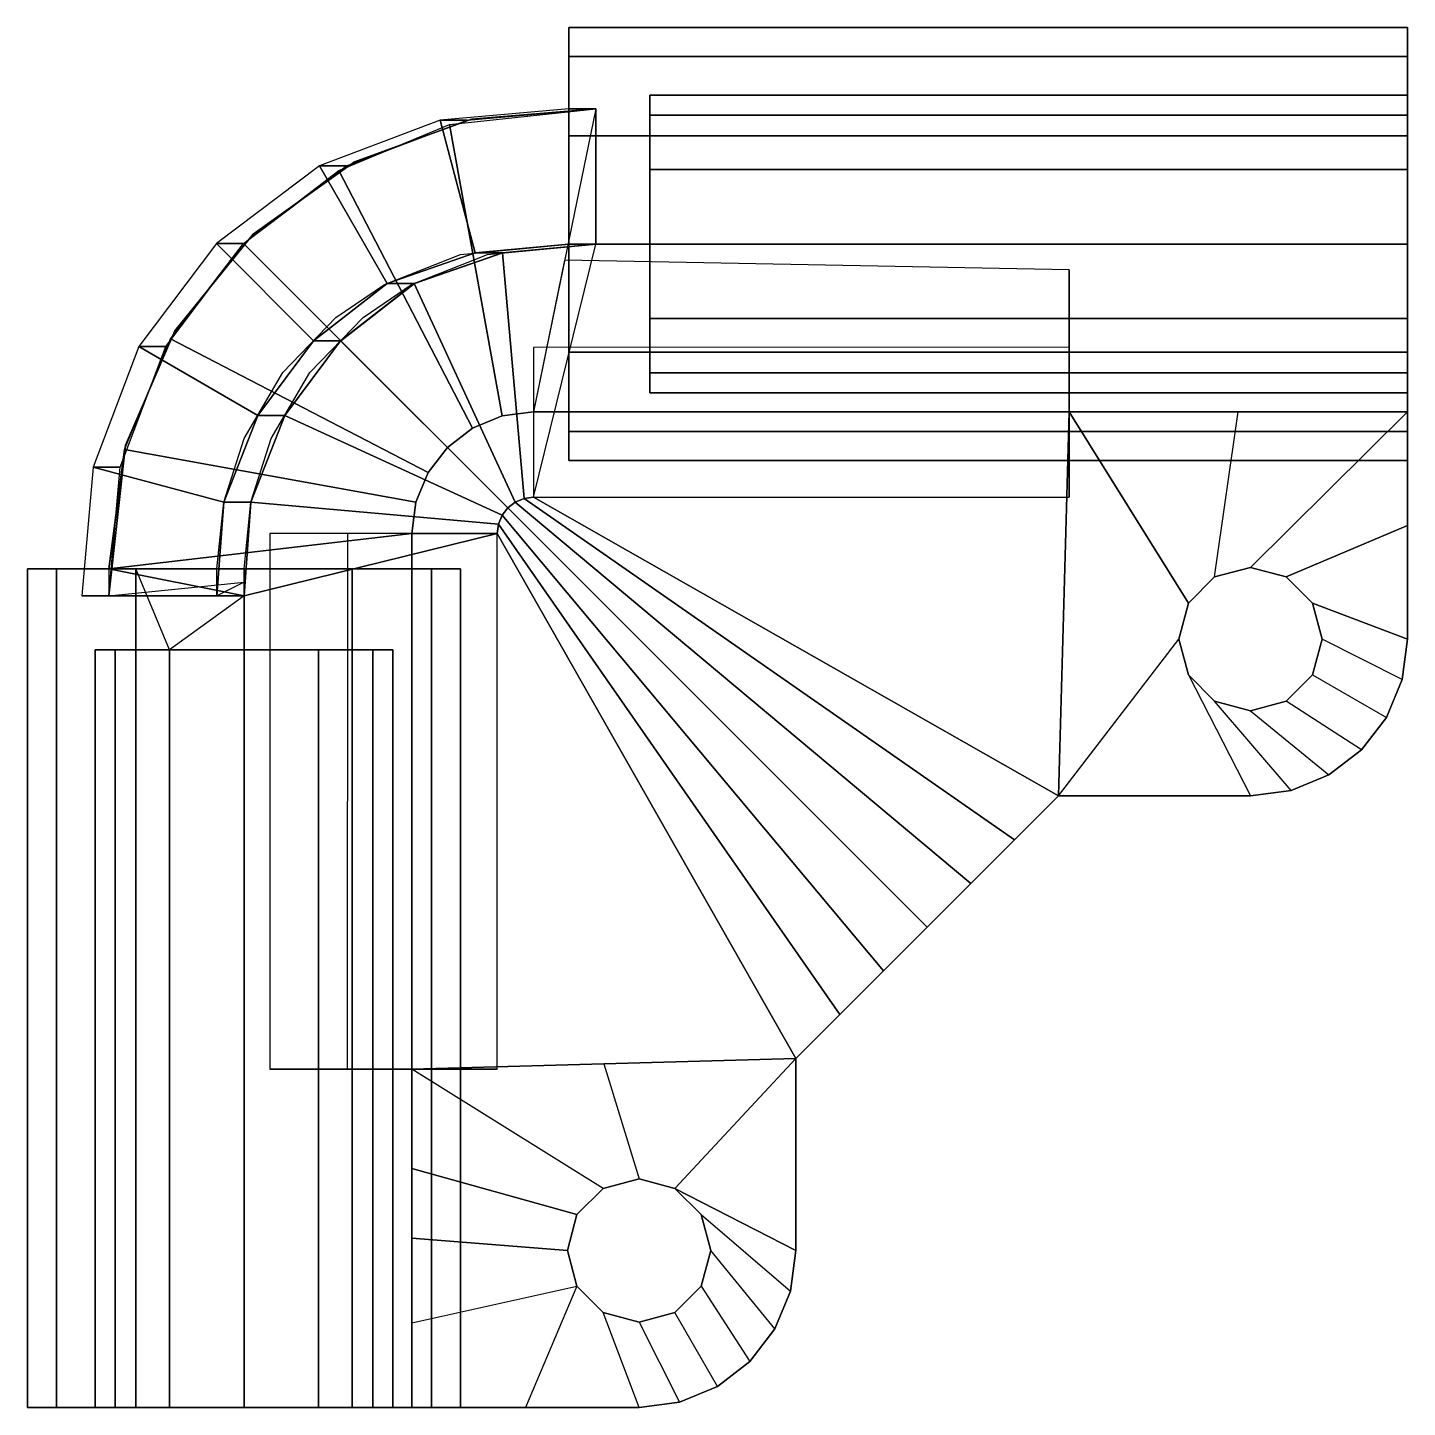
# Model space of a CAD drawing. Extents: x -14.2 to 36.8, y -36.8 to 14.2.
import ezdxf

# ---------------------------------------------------------------- set-up
doc = ezdxf.new("R2010")
doc.units = 0
doc.layers.add('AUXILIAR', color=1, linetype='CONTINUOUS')

msp = doc.modelspace()

# ---------------------------------------------------------------- linework, layer by layer
at = {"layer": 'AUXILIAR'}
for p, q in [((23.9, -14.2, 4), (24.3, 0, 4)), ((4.5, -3.154, 4), (23.9, -14.2, 4)), ((14.2, -23.9, 4), (3.154, -4.5, 4)), ((29.675, -6.105, 4), (28.705, -7.075, 4)), ((31, -5.75, 4), (29.675, -6.105, 4)), ((32.325, -6.105, 4), (31, -5.75, 4)), ((33.295, -7.075, 4), (32.325, -6.105, 4)), ((28.705, -7.075, 4), (28.35, -8.4, 4)), ((33.65, -8.4, 4), (33.295, -7.075, 4)), ((28.35, -8.4, 4), (28.705, -9.725, 4)), ((36.602, -9.901, 4), (36.8, -8.4, 4)), ((28.705, -9.725, 4), (29.675, -10.695, 4)), ((32.325, -10.695, 4), (33.295, -9.725, 4)), ((36.023, -11.3, 4), (36.602, -9.901, 4)), ((29.675, -10.695, 4), (31, -11.05, 4)), ((31, -11.05, 4), (32.325, -10.695, 4)), ((35.101, -12.501, 4), (36.023, -11.3, 4)), ((33.9, -13.423, 4), (35.101, -12.501, 4)), ((32.501, -14.002, 4), (33.9, -13.423, 4)), ((14.2, -23.9, 4), (23.9, -14.2, 4)), ((31, -14.2, 4), (32.501, -14.002, 4)), ((14.2, -23.9, 4), (0, -24.3, 4)), ((8.4, -28.35, 4), (7.075, -28.705, 4)), ((9.725, -28.705, 4), (8.4, -28.35, 4)), ((7.075, -28.705, 4), (6.105, -29.675, 4)), ((10.695, -29.675, 4), (9.725, -28.705, 4)), ((6.105, -29.675, 4), (5.75, -31, 4)), ((11.05, -31, 4), (10.695, -29.675, 4)), ((5.75, -31, 4), (6.105, -32.325, 4)), ((10.695, -32.325, 4), (11.05, -31, 4)), ((14.002, -32.501, 4), (14.2, -31, 4)), ((6.105, -32.325, 4), (7.075, -33.295, 4)), ((9.725, -33.295, 4), (10.695, -32.325, 4)), ((13.423, -33.9, 4), (14.002, -32.501, 4)), ((8.4, -33.65, 4), (9.725, -33.295, 4)), ((12.501, -35.101, 4), (13.423, -33.9, 4)), ((11.3, -36.023, 4), (12.501, -35.101, 4)), ((9.901, -36.602, 4), (11.3, -36.023, 4)), ((8.4, -36.8, 4), (9.901, -36.602, 4))]:
    msp.add_line(p, q, dxfattribs=at)
for points in [[(-7.2, -6.8), (-7.2, -5.8), (-6.945, -3.341), (-6.193, -0.987), (-4.762, 1.45), (-2.802, 3.485), (-1.012, 4.699), (1.799, 5.819), (5.8, 6.2)], [(-6.2, -6.8), (-6.2, -5.8), (-5.945, -3.341), (-5.193, -0.987), (-3.762, 1.45), (-1.802, 3.485), (-0.012, 4.699), (2.799, 5.819), (6.8, 6.2)], [(-6.2, -6.8), (-6.2, -5.8), (-5.945, -3.341), (-5.193, -0.987), (-3.762, 1.45), (-1.802, 3.485), (-0.012, 4.699), (2.799, 5.819), (6.8, 6.2)], [(6.8, 6.2), (3.349, 5.871), (0.091, 4.74), (-2.63, 2.625), (-4.691, -0.133), (-5.945, -3.346), (-6.2, -6.8)], [(4.5, -3.154), (4.152, -3.2), (3.827, -3.335), (3.549, -3.549), (3.335, -3.827), (3.2, -4.152), (3.154, -4.5)]]:
    msp.add_lwpolyline(points, dxfattribs=at)
for points in [[(6.8, 6.2, 36.1), (6.8, 11.2, 36.1), (4.5, 0, 4), (4.5, -3.154, 4)], [(5.8, 6.2, 136.6), (5.8, 11.2, 136.6), (6.8, 11.2, 86.35), (6.8, 6.2, 86.35)], [(6.8, 11.2, 86.35), (6.8, 6.2, 86.35), (6.8, 6.2, 36.1), (6.8, 11.2, 36.1)], [(4.5, 0, 4), (24.3, 0, 4), (24.3, 5.25, 20.157), (5.65, 5.6, 20.05)], [(24.3, 2.39, 21.065), (24.3, -3.154, 4), (24.3, 0, 4), (24.3, 5.25, 20.157)], [(4.5, -3.154, 4), (24.3, -3.154, 4), (24.3, 2.39, 21.065), (4.5, 2.375, 21.019)], [(36.8, 0, 4), (36.8, 0), (4.5, 0), (4.5, 0, 4)], [(4.5, -3.154, 4), (23.9, -14.2, 4), (24.3, 0, 4), (4.5, 0, 4)], [(28.35, -8.4, 4), (28.705, -7.075, 4), (24.3, 0, 4), (23.9, -14.2, 4)], [(28.705, -7.075, 4), (29.675, -6.105, 4), (30.55, 0, 4), (24.3, 0, 4)], [(31, -5.75, 4), (29.675, -6.105, 4), (30.55, 0, 4), (36.8, 0, 4)], [(31, -5.75, 4), (36.8, 0, 4), (36.8, -4.2, 4), (32.325, -6.105, 4)], [(36.8, -8.4, 4), (36.8, -8.4), (36.8, 0), (36.8, 0, 4)], [(0, -4.5, 4), (3.154, -4.5, 4), (-6.2, -6.8, 36.1), (-11.2, -5.8, 36.1)], [(0, -24.3, 4), (0, -4.5, 4), (-5.247, -4.5, 20.148), (-5.25, -24.3, 20.157)], [(-2.39, -24.3, 21.065), (3.154, -24.3, 4), (3.154, -4.5, 4), (-2.375, -4.5, 21.019)], [(0, -4.5, 4), (0, -4.5), (0, -36.8), (0, -36.8, 4)], [(0, -24.3, 4), (14.2, -23.9, 4), (3.154, -4.5, 4), (0, -4.5, 4)], [(33.295, -7.075, 4), (32.325, -6.105, 4), (36.8, -4.2, 4), (36.8, -8.4, 4)], [(-11.2, -5.8, 36.1), (-6.2, -6.8, 36.1), (-8.95, -8.8, 73.637), (-10.2, -5.8, 71.422)], [(-6.2, -6.8, 36.1), (-11.2, -5.8, 36.1), (-11.2, -6.8, 86.35), (-6.2, -6.3, 86.35)], [(-11.2, -6.8, 86.35), (-6.2, -6.3, 86.35), (-7.2, -6.8, 136.6), (-12.2, -6.8, 136.6)], [(-7.2, -6.8, 136.6), (-12.2, -6.8, 136.6), (-11.2, -6.8, 86.35), (-6.2, -6.8, 86.35)], [(36.602, -9.901, 4), (33.65, -8.4, 4), (33.295, -7.075, 4), (36.8, -8.4, 4)], [(28.705, -9.725, 4), (31, -14.2, 4), (23.9, -14.2, 4), (28.35, -8.4, 4)], [(33.295, -9.725, 4), (36.023, -11.3, 4), (36.602, -9.901, 4), (33.65, -8.4, 4)], [(28.705, -9.725, 4), (31, -14.2, 4), (32.501, -14.002, 4), (29.675, -10.695, 4)], [(35.101, -12.501, 4), (32.325, -10.695, 4), (33.295, -9.725, 4), (36.023, -11.3, 4)], [(32.501, -14.002, 4), (29.675, -10.695, 4), (31, -11.05, 4), (33.9, -13.423, 4)], [(31, -11.05, 4), (33.9, -13.423, 4), (35.101, -12.501, 4), (32.325, -10.695, 4)], [(14.2, -23.9, 4), (14.2, -23.9), (23.9, -14.2), (23.9, -14.2, 4)], [(23.9, -14.2), (23.9, -14.2, 4), (31, -14.2, 4), (31, -14.2)], [(8.4, -28.35, 4), (9.725, -28.705, 4), (14.2, -23.9, 4), (7.1, -24.1, 4)], [(9.725, -28.705, 4), (14.2, -31, 4), (14.2, -27.45, 4), (14.2, -23.9, 4)], [(14.2, -23.9, 4), (14.2, -23.9), (14.2, -31), (14.2, -31, 4)], [(-5.25, -24.3, 20.157), (-2.39, -24.3, 21.065), (3.154, -24.3, 4), (0, -24.3, 4)], [(7.075, -28.705, 4), (0, -24.3, 4), (7.1, -24.1, 4), (8.4, -28.35, 4)], [(6.105, -29.675, 4), (7.075, -28.705, 4), (0, -24.3, 4), (0, -27.966, 4)], [(5.75, -31, 4), (6.105, -29.675, 4), (0, -27.966, 4), (0, -30.55, 4)], [(10.695, -29.675, 4), (14.002, -32.501, 4), (14.2, -31, 4), (9.725, -28.705, 4)], [(13.423, -33.9, 4), (11.05, -31, 4), (10.695, -29.675, 4), (14.002, -32.501, 4)], [(6.105, -32.325, 4), (5.75, -31, 4), (0, -30.55, 4), (0, -33.675, 4)], [(10.695, -32.325, 4), (12.501, -35.101, 4), (13.423, -33.9, 4), (11.05, -31, 4)], [(6.105, -32.325, 4), (4.2, -36.8, 4), (0, -36.8, 4), (0, -33.675, 4)], [(8.4, -36.8, 4), (7.075, -33.295, 4), (6.105, -32.325, 4), (4.2, -36.8, 4)], [(11.3, -36.023, 4), (9.725, -33.295, 4), (10.695, -32.325, 4), (12.501, -35.101, 4)], [(8.4, -36.8, 4), (7.075, -33.295, 4), (8.4, -33.65, 4), (9.901, -36.602, 4)], [(8.4, -33.65, 4), (9.901, -36.602, 4), (11.3, -36.023, 4), (9.725, -33.295, 4)], [(0, -36.8, 4), (0, -36.8), (8.4, -36.8), (8.4, -36.8, 4)]]:
    msp.add_3dface(points, dxfattribs=at)

# ---------------------------------------------------------------- meshes
mesh = msp.add_polymesh((2, 7), dxfattribs=at)
for k, corner in enumerate([(36.8, 14.2, 128.6), (36.8, 13.128, 124.6), (36.8, 10.2, 121.672), (36.8, 6.2, 120.6), (36.8, 2.2, 121.672), (36.8, -0.728, 124.6), (36.8, -1.8, 128.6), (5.8, 14.2, 128.6), (5.8, 13.128, 124.6), (5.8, 10.2, 121.672), (5.8, 6.2, 120.6), (5.8, 2.2, 121.672), (5.8, -0.728, 124.6), (5.8, -1.8, 128.6)]):
    mesh.set_mesh_vertex(divmod(k, 7), corner)
mesh = msp.add_polymesh((2, 7), dxfattribs=at)
for k, corner in enumerate([(36.8, -1.8, 128.6), (36.8, -0.728, 132.6), (36.8, 2.2, 135.528), (36.8, 6.2, 136.6), (36.8, 10.2, 135.528), (36.8, 13.128, 132.6), (36.8, 14.2, 128.6), (5.8, -1.8, 128.6), (5.8, -0.728, 132.6), (5.8, 2.2, 135.528), (5.8, 6.2, 136.6), (5.8, 10.2, 135.528), (5.8, 13.128, 132.6), (5.8, 14.2, 128.6)]):
    mesh.set_mesh_vertex(divmod(k, 7), corner)
mesh = msp.add_polymesh((2, 7), dxfattribs=at)
for k, corner in enumerate([(36.8, -1.8, 78.35), (36.8, -0.728, 82.35), (36.8, 2.2, 85.278), (36.8, 6.2, 86.35), (36.8, 10.2, 85.278), (36.8, 13.128, 82.35), (36.8, 14.2, 78.35), (5.8, -1.8, 78.35), (5.8, -0.728, 82.35), (5.8, 2.2, 85.278), (5.8, 6.2, 86.35), (5.8, 10.2, 85.278), (5.8, 13.128, 82.35), (5.8, 14.2, 78.35)]):
    mesh.set_mesh_vertex(divmod(k, 7), corner)
mesh = msp.add_polymesh((2, 7), dxfattribs=at)
for k, corner in enumerate([(36.8, 14.2, 78.35), (36.8, 13.128, 74.35), (36.8, 10.2, 71.422), (36.8, 6.2, 70.35), (36.8, 2.2, 71.422), (36.8, -0.728, 74.35), (36.8, -1.8, 78.35), (5.8, 14.2, 78.35), (5.8, 13.128, 74.35), (5.8, 10.2, 71.422), (5.8, 6.2, 70.35), (5.8, 2.2, 71.422), (5.8, -0.728, 74.35), (5.8, -1.8, 78.35)]):
    mesh.set_mesh_vertex(divmod(k, 7), corner)
mesh = msp.add_polymesh((2, 7), dxfattribs=at)
for k, corner in enumerate([(36.8, 14.2, 28.1), (36.8, 13.128, 24.1), (36.8, 10.2, 21.172), (36.8, 6.2, 20.1), (36.8, 2.2, 21.172), (36.8, -0.728, 24.1), (36.8, -1.8, 28.1), (5.8, 14.2, 28.1), (5.8, 13.128, 24.1), (5.8, 10.2, 21.172), (5.8, 6.2, 20.1), (5.8, 2.2, 21.172), (5.8, -0.728, 24.1), (5.8, -1.8, 28.1)]):
    mesh.set_mesh_vertex(divmod(k, 7), corner)
mesh = msp.add_polymesh((2, 7), dxfattribs=at)
for k, corner in enumerate([(36.8, -1.8, 28.1), (36.8, -0.728, 32.1), (36.8, 2.2, 35.028), (36.8, 6.2, 36.1), (36.8, 10.2, 35.028), (36.8, 13.128, 32.1), (36.8, 14.2, 28.1), (5.8, -1.8, 28.1), (5.8, -0.728, 32.1), (5.8, 2.2, 35.028), (5.8, 6.2, 36.1), (5.8, 10.2, 35.028), (5.8, 13.128, 32.1), (5.8, 14.2, 28.1)]):
    mesh.set_mesh_vertex(divmod(k, 7), corner)
mesh = msp.add_polymesh((2, 7), dxfattribs=at)
for k, corner in enumerate([(36.8, -1.8, 128.6), (36.8, -0.728, 132.6), (36.8, 2.2, 135.528), (36.8, 6.2, 136.6), (36.8, 10.2, 135.528), (36.8, 13.128, 132.6), (36.8, 14.2, 128.6), (36.8, 0.7, 128.65), (36.8, 1.437, 131.4), (36.8, 3.45, 133.413), (36.8, 6.2, 134.15), (36.8, 8.95, 133.413), (36.8, 10.963, 131.4), (36.8, 11.7, 128.65)]):
    mesh.set_mesh_vertex(divmod(k, 7), corner)
mesh = msp.add_polymesh((2, 7), dxfattribs=at)
for k, corner in enumerate([(36.8, 11.7, 128.65), (36.8, 10.963, 125.9), (36.8, 8.95, 123.887), (36.8, 6.2, 123.15), (36.8, 3.45, 123.887), (36.8, 1.437, 125.9), (36.8, 0.7, 128.65), (36.8, 14.2, 128.6), (36.8, 13.128, 124.6), (36.8, 10.2, 121.672), (36.8, 6.2, 120.6), (36.8, 2.2, 121.672), (36.8, -0.728, 124.6), (36.8, -1.8, 128.6)]):
    mesh.set_mesh_vertex(divmod(k, 7), corner)
mesh = msp.add_polymesh((2, 7), dxfattribs=at)
for k, corner in enumerate([(36.8, -1.8, 78.35), (36.8, -0.728, 82.35), (36.8, 2.2, 85.278), (36.8, 6.2, 86.35), (36.8, 10.2, 85.278), (36.8, 13.128, 82.35), (36.8, 14.2, 78.35), (36.8, 0.7, 78.4), (36.8, 1.437, 81.15), (36.8, 3.45, 83.163), (36.8, 6.2, 83.9), (36.8, 8.95, 83.163), (36.8, 10.963, 81.15), (36.8, 11.7, 78.4)]):
    mesh.set_mesh_vertex(divmod(k, 7), corner)
mesh = msp.add_polymesh((2, 7), dxfattribs=at)
for k, corner in enumerate([(36.8, 11.7, 78.4), (36.8, 10.963, 75.65), (36.8, 8.95, 73.637), (36.8, 6.2, 72.9), (36.8, 3.45, 73.637), (36.8, 1.437, 75.65), (36.8, 0.7, 78.4), (36.8, 14.2, 78.35), (36.8, 13.128, 74.35), (36.8, 10.2, 71.422), (36.8, 6.2, 70.35), (36.8, 2.2, 71.422), (36.8, -0.728, 74.35), (36.8, -1.8, 78.35)]):
    mesh.set_mesh_vertex(divmod(k, 7), corner)
mesh = msp.add_polymesh((2, 7), dxfattribs=at)
for k, corner in enumerate([(36.8, 11.7, 28.15), (36.8, 10.963, 25.4), (36.8, 8.95, 23.387), (36.8, 6.2, 22.65), (36.8, 3.45, 23.387), (36.8, 1.437, 25.4), (36.8, 0.7, 28.15), (36.8, 14.2, 28.1), (36.8, 13.128, 24.1), (36.8, 10.2, 21.172), (36.8, 6.2, 20.1), (36.8, 2.2, 21.172), (36.8, -0.728, 24.1), (36.8, -1.8, 28.1)]):
    mesh.set_mesh_vertex(divmod(k, 7), corner)
mesh = msp.add_polymesh((2, 7), dxfattribs=at)
for k, corner in enumerate([(36.8, -1.8, 28.1), (36.8, -0.728, 32.1), (36.8, 2.2, 35.028), (36.8, 6.2, 36.1), (36.8, 10.2, 35.028), (36.8, 13.128, 32.1), (36.8, 14.2, 28.1), (36.8, 0.7, 28.15), (36.8, 1.437, 30.9), (36.8, 3.45, 32.913), (36.8, 6.2, 33.65), (36.8, 8.95, 32.913), (36.8, 10.963, 30.9), (36.8, 11.7, 28.15)]):
    mesh.set_mesh_vertex(divmod(k, 7), corner)
mesh = msp.add_polymesh((2, 7), dxfattribs=at)
for k, corner in enumerate([(8.8, 0.7, 128.65), (8.8, 1.437, 125.9), (8.8, 3.45, 123.887), (8.8, 6.2, 123.15), (8.8, 8.95, 123.887), (8.8, 10.963, 125.9), (8.8, 11.7, 128.65), (36.8, 0.7, 128.65), (36.8, 1.437, 125.9), (36.8, 3.45, 123.887), (36.8, 6.2, 123.15), (36.8, 8.95, 123.887), (36.8, 10.963, 125.9), (36.8, 11.7, 128.65)]):
    mesh.set_mesh_vertex(divmod(k, 7), corner)
mesh = msp.add_polymesh((2, 7), dxfattribs=at)
for k, corner in enumerate([(36.8, 0.7, 128.65), (36.8, 1.437, 131.4), (36.8, 3.45, 133.413), (36.8, 6.2, 134.15), (36.8, 8.95, 133.413), (36.8, 10.963, 131.4), (36.8, 11.7, 128.65), (8.8, 0.7, 128.65), (8.8, 1.437, 131.4), (8.8, 3.45, 133.413), (8.8, 6.2, 134.15), (8.8, 8.95, 133.413), (8.8, 10.963, 131.4), (8.8, 11.7, 128.65)]):
    mesh.set_mesh_vertex(divmod(k, 7), corner)
mesh = msp.add_polymesh((2, 7), dxfattribs=at)
for k, corner in enumerate([(36.8, 0.7, 78.4), (36.8, 1.437, 81.15), (36.8, 3.45, 83.163), (36.8, 6.2, 83.9), (36.8, 8.95, 83.163), (36.8, 10.963, 81.15), (36.8, 11.7, 78.4), (8.8, 0.7, 78.4), (8.8, 1.437, 81.15), (8.8, 3.45, 83.163), (8.8, 6.2, 83.9), (8.8, 8.95, 83.163), (8.8, 10.963, 81.15), (8.8, 11.7, 78.4)]):
    mesh.set_mesh_vertex(divmod(k, 7), corner)
mesh = msp.add_polymesh((2, 7), dxfattribs=at)
for k, corner in enumerate([(8.8, 0.7, 78.4), (8.8, 1.437, 75.65), (8.8, 3.45, 73.637), (8.8, 6.2, 72.9), (8.8, 8.95, 73.637), (8.8, 10.963, 75.65), (8.8, 11.7, 78.4), (36.8, 0.7, 78.4), (36.8, 1.437, 75.65), (36.8, 3.45, 73.637), (36.8, 6.2, 72.9), (36.8, 8.95, 73.637), (36.8, 10.963, 75.65), (36.8, 11.7, 78.4)]):
    mesh.set_mesh_vertex(divmod(k, 7), corner)
mesh = msp.add_polymesh((2, 7), dxfattribs=at)
for k, corner in enumerate([(8.8, 0.7, 28.15), (8.8, 1.437, 25.4), (8.8, 3.45, 23.387), (8.8, 6.2, 22.65), (8.8, 8.95, 23.387), (8.8, 10.963, 25.4), (8.8, 11.7, 28.15), (36.8, 0.7, 28.15), (36.8, 1.437, 25.4), (36.8, 3.45, 23.387), (36.8, 6.2, 22.65), (36.8, 8.95, 23.387), (36.8, 10.963, 25.4), (36.8, 11.7, 28.15)]):
    mesh.set_mesh_vertex(divmod(k, 7), corner)
mesh = msp.add_polymesh((2, 7), dxfattribs=at)
for k, corner in enumerate([(36.8, 0.7, 28.15), (36.8, 1.437, 30.9), (36.8, 3.45, 32.913), (36.8, 6.2, 33.65), (36.8, 8.95, 32.913), (36.8, 10.963, 30.9), (36.8, 11.7, 28.15), (8.8, 0.7, 28.15), (8.8, 1.437, 30.9), (8.8, 3.45, 32.913), (8.8, 6.2, 33.65), (8.8, 8.95, 32.913), (8.8, 10.963, 30.9), (8.8, 11.7, 28.15)]):
    mesh.set_mesh_vertex(divmod(k, 7), corner)
mesh = msp.add_polymesh((2, 7), dxfattribs=at)
for k, corner in enumerate([(5.8, 11.2, 136.6), (1.047, 10.78, 136.6), (-3.41, 9.086, 136.6), (-7.22, 6.221, 136.6), (-10.086, 2.41, 136.6), (-11.78, -2.046, 136.6), (-12.2, -6.8, 136.6), (6.8, 11.2, 86.35), (2.047, 10.78, 86.35), (-2.41, 9.086, 86.35), (-6.22, 6.221, 86.35), (-9.086, 2.41, 86.35), (-10.78, -2.046, 86.35), (-11.2, -6.8, 86.35)]):
    mesh.set_mesh_vertex(divmod(k, 7), corner)
mesh = msp.add_polymesh((2, 7), dxfattribs=at)
for k, corner in enumerate([(-7.2, -6.8, 136.6), (-6.945, -3.346, 136.6), (-5.691, -0.133, 136.6), (-3.63, 2.625, 136.6), (-0.909, 4.74, 136.6), (2.349, 5.871, 136.6), (5.8, 6.2, 136.6), (-12.2, -6.8, 136.6), (-11.78, -2.046, 136.6), (-10.086, 2.41, 136.6), (-7.22, 6.221, 136.6), (-3.41, 9.086, 136.6), (1.047, 10.78, 136.6), (5.8, 11.2, 136.6)]):
    mesh.set_mesh_vertex(divmod(k, 7), corner)
mesh = msp.add_polymesh((2, 7), dxfattribs=at)
for k, corner in enumerate([(-11.2, -5.8, 36.1), (-10.621, -1.4, 36.1), (-8.922, 2.7, 36.1), (-6.221, 6.221, 36.1), (-2.7, 8.922, 36.1), (1.4, 10.621, 36.1), (6.8, 11.2, 36.1), (0, -4.5, 4), (0.153, -3.335, 4), (0.603, -2.25, 4), (1.318, -1.318, 4), (2.25, -0.603, 4), (3.335, -0.153, 4), (4.5, 0, 4)]):
    mesh.set_mesh_vertex(divmod(k, 7), corner)
mesh = msp.add_polymesh((2, 7), dxfattribs=at)
for k, corner in enumerate([(6.8, 11.2, 36.1), (2.209, 10.816, 36.1), (-2.117, 9.244, 36.1), (-5.862, 6.569, 36.1), (-8.753, 2.987, 36.1), (-10.577, -1.239, 36.1), (-11.2, -5.8, 36.1), (6.8, 11.2, 70.35), (2.209, 10.816, 70.35), (-2.117, 9.244, 70.35), (-5.862, 6.569, 70.35), (-8.753, 2.987, 70.35), (-10.577, -1.239, 70.35), (-11.2, -6.8, 70.35)]):
    mesh.set_mesh_vertex(divmod(k, 7), corner)
mesh = msp.add_polymesh((2, 7), dxfattribs=at)
for k, corner in enumerate([(6.8, 11.2, 86.35), (2.209, 10.816, 86.35), (-2.117, 9.244, 86.35), (-5.862, 6.569, 86.35), (-8.753, 2.987, 86.35), (-10.577, -1.239, 86.35), (-11.2, -6.8, 86.35), (6.8, 11.2, 70.35), (2.209, 10.816, 70.35), (-2.117, 9.244, 70.35), (-5.862, 6.569, 70.35), (-8.753, 2.987, 70.35), (-10.577, -1.239, 70.35), (-11.2, -6.8, 70.35)]):
    mesh.set_mesh_vertex(divmod(k, 7), corner)
mesh = msp.add_polymesh((2, 7), dxfattribs=at)
for k, corner in enumerate([(5.8, 6.2, 136.6), (2.349, 5.871, 136.6), (-0.909, 4.74, 136.6), (-3.63, 2.625, 136.6), (-5.691, -0.133, 136.6), (-6.945, -3.346, 136.6), (-7.2, -6.8, 136.6), (6.8, 6.2, 86.35), (3.349, 5.871, 86.35), (0.091, 4.74, 86.35), (-2.63, 2.625, 86.35), (-4.691, -0.133, 86.35), (-5.945, -3.346, 86.35), (-6.2, -6.8, 86.35)]):
    mesh.set_mesh_vertex(divmod(k, 7), corner)
mesh = msp.add_polymesh((2, 7), dxfattribs=at)
for k, corner in enumerate([(6.8, 6.2, 36.1), (3.349, 5.871, 36.1), (0.091, 4.74, 36.1), (-2.63, 2.625, 36.1), (-4.691, -0.133, 36.1), (-5.945, -3.346, 36.1), (-6.2, -6.8, 36.1), (4.5, -3.154, 4), (4.152, -3.2, 4), (3.827, -3.335, 4), (3.549, -3.549, 4), (3.335, -3.827, 4), (3.2, -4.152, 4), (3.154, -4.5, 4)]):
    mesh.set_mesh_vertex(divmod(k, 7), corner)
mesh = msp.add_polymesh((2, 7), dxfattribs=at)
for k, corner in enumerate([(6.8, 6.2, 36.1), (3.349, 5.871, 36.1), (0.091, 4.74, 36.1), (-2.63, 2.625, 36.1), (-4.691, -0.133, 36.1), (-5.945, -3.346, 36.1), (-6.2, -6.8, 36.1), (6.8, 6.2, 70.35), (3.349, 5.871, 70.35), (0.091, 4.74, 70.35), (-2.63, 2.625, 70.35), (-4.691, -0.133, 70.35), (-5.945, -3.346, 70.35), (-6.2, -6.8, 70.35)]):
    mesh.set_mesh_vertex(divmod(k, 7), corner)
mesh = msp.add_polymesh((2, 7), dxfattribs=at)
for k, corner in enumerate([(-6.2, -6.8, 70.35), (-5.946, -3.356, 70.35), (-4.694, -0.139, 70.35), (-2.628, 2.627, 70.35), (0.1, 4.743, 70.35), (3.363, 5.872, 70.35), (6.8, 6.2, 70.35), (-6.2, -6.8, 86.35), (-5.945, -3.346, 86.35), (-4.691, -0.133, 86.35), (-2.63, 2.625, 86.35), (0.091, 4.74, 86.35), (3.349, 5.871, 86.35), (6.8, 6.2, 86.35)]):
    mesh.set_mesh_vertex(divmod(k, 7), corner)
mesh = msp.add_polymesh((2, 7), dxfattribs=at)
for k, corner in enumerate([(4.5, 0, 4), (3.335, -0.153, 4), (2.25, -0.603, 4), (1.318, -1.318, 4), (0.603, -2.25, 4), (0.153, -3.335, 4), (0, -4.5, 4), (4.5, 0), (3.335, -0.153), (2.25, -0.603), (1.318, -1.318), (0.603, -2.25), (0.153, -3.335), (0, -4.5)]):
    mesh.set_mesh_vertex(divmod(k, 7), corner)
mesh = msp.add_polymesh((2, 7), dxfattribs=at)
for k, corner in enumerate([(4.5, -3.154, 4), (4.152, -3.2, 4), (3.827, -3.335, 4), (3.549, -3.549, 4), (3.335, -3.827, 4), (3.2, -4.152, 4), (3.154, -4.5, 4), (23.9, -14.2, 4), (22.283, -15.817, 4), (20.667, -17.433, 4), (19.05, -19.05, 4), (17.433, -20.667, 4), (15.817, -22.283, 4), (14.2, -23.9, 4)]):
    mesh.set_mesh_vertex(divmod(k, 7), corner)
mesh = msp.add_polymesh((2, 7), dxfattribs=at)
for k, corner in enumerate([(1.8, -36.8, 28.1), (0.728, -36.8, 24.1), (-2.2, -36.8, 21.172), (-6.2, -36.8, 20.1), (-10.2, -36.8, 21.172), (-13.128, -36.8, 24.1), (-14.2, -36.8, 28.1), (1.8, -5.8, 28.1), (0.728, -5.8, 24.1), (-2.2, -5.8, 21.172), (-6.2, -5.8, 20.1), (-10.2, -5.8, 21.172), (-13.128, -5.8, 24.1), (-14.2, -5.8, 28.1)]):
    mesh.set_mesh_vertex(divmod(k, 7), corner)
mesh = msp.add_polymesh((2, 7), dxfattribs=at)
for k, corner in enumerate([(-14.2, -36.8, 28.1), (-13.128, -36.8, 32.1), (-10.2, -36.8, 35.028), (-6.2, -36.8, 36.1), (-2.2, -36.8, 35.028), (0.728, -36.8, 32.1), (1.8, -36.8, 28.1), (-14.2, -5.8, 28.1), (-13.128, -5.8, 32.1), (-10.2, -5.8, 35.028), (-6.2, -5.8, 36.1), (-2.2, -5.8, 35.028), (0.728, -5.8, 32.1), (1.8, -5.8, 28.1)]):
    mesh.set_mesh_vertex(divmod(k, 7), corner)
mesh = msp.add_polymesh((2, 7), dxfattribs=at)
for k, corner in enumerate([(1.8, -36.8, 78.35), (0.728, -36.8, 74.35), (-2.2, -36.8, 71.422), (-6.2, -36.8, 70.35), (-10.2, -36.8, 71.422), (-13.128, -36.8, 74.35), (-14.2, -36.8, 78.35), (1.8, -5.8, 78.35), (0.728, -5.8, 74.35), (-2.2, -5.8, 71.422), (-6.2, -5.8, 70.35), (-10.2, -5.8, 71.422), (-13.128, -5.8, 74.35), (-14.2, -5.8, 78.35)]):
    mesh.set_mesh_vertex(divmod(k, 7), corner)
mesh = msp.add_polymesh((2, 7), dxfattribs=at)
for k, corner in enumerate([(1.8, -36.8, 128.6), (0.728, -36.8, 124.6), (-2.2, -36.8, 121.672), (-6.2, -36.8, 120.6), (-10.2, -36.8, 121.672), (-13.128, -36.8, 124.6), (-14.2, -36.8, 128.6), (1.8, -5.8, 128.6), (0.728, -5.8, 124.6), (-2.2, -5.8, 121.672), (-6.2, -5.8, 120.6), (-10.2, -5.8, 121.672), (-13.128, -5.8, 124.6), (-14.2, -5.8, 128.6)]):
    mesh.set_mesh_vertex(divmod(k, 7), corner)
mesh = msp.add_polymesh((2, 7), dxfattribs=at)
for k, corner in enumerate([(-14.2, -36.8, 128.6), (-13.128, -36.8, 132.6), (-10.2, -36.8, 135.528), (-6.2, -36.8, 136.6), (-2.2, -36.8, 135.528), (0.728, -36.8, 132.6), (1.8, -36.8, 128.6), (-14.2, -5.8, 128.6), (-13.128, -5.8, 132.6), (-10.2, -5.8, 135.528), (-6.2, -5.8, 136.6), (-2.2, -5.8, 135.528), (0.728, -5.8, 132.6), (1.8, -5.8, 128.6)]):
    mesh.set_mesh_vertex(divmod(k, 7), corner)
mesh = msp.add_polymesh((2, 7), dxfattribs=at)
for k, corner in enumerate([(-14.2, -36.8, 78.35), (-13.128, -36.8, 82.35), (-10.2, -36.8, 85.278), (-6.2, -36.8, 86.35), (-2.2, -36.8, 85.278), (0.728, -36.8, 82.35), (1.8, -36.8, 78.35), (-14.2, -5.8, 78.35), (-13.128, -5.8, 82.35), (-10.2, -5.8, 85.278), (-6.2, -5.8, 86.35), (-2.2, -5.8, 85.278), (0.728, -5.8, 82.35), (1.8, -5.8, 78.35)]):
    mesh.set_mesh_vertex(divmod(k, 7), corner)
mesh = msp.add_polymesh((2, 7), dxfattribs=at)
for k, corner in enumerate([(28.35, -8.4), (28.705, -7.075), (29.675, -6.105), (31, -5.75), (32.325, -6.105), (33.295, -7.075), (33.65, -8.4), (28.35, -8.4, 4), (28.705, -7.075, 4), (29.675, -6.105, 4), (31, -5.75, 4), (32.325, -6.105, 4), (33.295, -7.075, 4), (33.65, -8.4, 4)]):
    mesh.set_mesh_vertex(divmod(k, 7), corner)
mesh = msp.add_polymesh((2, 7), dxfattribs=at)
for k, corner in enumerate([(28.35, -8.4), (28.705, -9.725), (29.675, -10.695), (31, -11.05), (32.325, -10.695), (33.295, -9.725), (33.65, -8.4), (28.35, -8.4, 4), (28.705, -9.725, 4), (29.675, -10.695, 4), (31, -11.05, 4), (32.325, -10.695, 4), (33.295, -9.725, 4), (33.65, -8.4, 4)]):
    mesh.set_mesh_vertex(divmod(k, 7), corner)
mesh = msp.add_polymesh((2, 7), dxfattribs=at)
for k, corner in enumerate([(31, -14.2, 4), (32.501, -14.002, 4), (33.9, -13.423, 4), (35.101, -12.501, 4), (36.023, -11.3, 4), (36.602, -9.901, 4), (36.8, -8.4, 4), (31, -14.2), (32.501, -14.002), (33.9, -13.423), (35.101, -12.501), (36.023, -11.3), (36.602, -9.901), (36.8, -8.4)]):
    mesh.set_mesh_vertex(divmod(k, 7), corner)
mesh = msp.add_polymesh((2, 7), dxfattribs=at)
for k, corner in enumerate([(-11.7, -8.8, 28.15), (-10.963, -8.8, 25.4), (-8.95, -8.8, 23.387), (-6.2, -8.8, 22.65), (-3.45, -8.8, 23.387), (-1.437, -8.8, 25.4), (-0.7, -8.8, 28.15), (-11.7, -36.8, 28.15), (-10.963, -36.8, 25.4), (-8.95, -36.8, 23.387), (-6.2, -36.8, 22.65), (-3.45, -36.8, 23.387), (-1.437, -36.8, 25.4), (-0.7, -36.8, 28.15)]):
    mesh.set_mesh_vertex(divmod(k, 7), corner)
mesh = msp.add_polymesh((2, 7), dxfattribs=at)
for k, corner in enumerate([(-11.7, -36.8, 28.15), (-10.963, -36.8, 30.9), (-8.95, -36.8, 32.913), (-6.2, -36.8, 33.65), (-3.45, -36.8, 32.913), (-1.437, -36.8, 30.9), (-0.7, -36.8, 28.15), (-11.7, -8.8, 28.15), (-10.963, -8.8, 30.9), (-8.95, -8.8, 32.913), (-6.2, -8.8, 33.65), (-3.45, -8.8, 32.913), (-1.437, -8.8, 30.9), (-0.7, -8.8, 28.15)]):
    mesh.set_mesh_vertex(divmod(k, 7), corner)
mesh = msp.add_polymesh((2, 7), dxfattribs=at)
for k, corner in enumerate([(-11.7, -8.8, 78.4), (-10.963, -8.8, 75.65), (-8.95, -8.8, 73.637), (-6.2, -8.8, 72.9), (-3.45, -8.8, 73.637), (-1.437, -8.8, 75.65), (-0.7, -8.8, 78.4), (-11.7, -36.8, 78.4), (-10.963, -36.8, 75.65), (-8.95, -36.8, 73.637), (-6.2, -36.8, 72.9), (-3.45, -36.8, 73.637), (-1.437, -36.8, 75.65), (-0.7, -36.8, 78.4)]):
    mesh.set_mesh_vertex(divmod(k, 7), corner)
mesh = msp.add_polymesh((2, 7), dxfattribs=at)
for k, corner in enumerate([(-11.7, -36.8, 78.4), (-10.963, -36.8, 81.15), (-8.95, -36.8, 83.163), (-6.2, -36.8, 83.9), (-3.45, -36.8, 83.163), (-1.437, -36.8, 81.15), (-0.7, -36.8, 78.4), (-11.7, -8.8, 78.4), (-10.963, -8.8, 81.15), (-8.95, -8.8, 83.163), (-6.2, -8.8, 83.9), (-3.45, -8.8, 83.163), (-1.437, -8.8, 81.15), (-0.7, -8.8, 78.4)]):
    mesh.set_mesh_vertex(divmod(k, 7), corner)
mesh = msp.add_polymesh((2, 7), dxfattribs=at)
for k, corner in enumerate([(-11.7, -8.8, 128.65), (-10.963, -8.8, 125.9), (-8.95, -8.8, 123.887), (-6.2, -8.8, 123.15), (-3.45, -8.8, 123.887), (-1.437, -8.8, 125.9), (-0.7, -8.8, 128.65), (-11.7, -36.8, 128.65), (-10.963, -36.8, 125.9), (-8.95, -36.8, 123.887), (-6.2, -36.8, 123.15), (-3.45, -36.8, 123.887), (-1.437, -36.8, 125.9), (-0.7, -36.8, 128.65)]):
    mesh.set_mesh_vertex(divmod(k, 7), corner)
mesh = msp.add_polymesh((2, 7), dxfattribs=at)
for k, corner in enumerate([(-11.7, -36.8, 128.65), (-10.963, -36.8, 131.4), (-8.95, -36.8, 133.413), (-6.2, -36.8, 134.15), (-3.45, -36.8, 133.413), (-1.437, -36.8, 131.4), (-0.7, -36.8, 128.65), (-11.7, -8.8, 128.65), (-10.963, -8.8, 131.4), (-8.95, -8.8, 133.413), (-6.2, -8.8, 134.15), (-3.45, -8.8, 133.413), (-1.437, -8.8, 131.4), (-0.7, -8.8, 128.65)]):
    mesh.set_mesh_vertex(divmod(k, 7), corner)
mesh = msp.add_polymesh((2, 7), dxfattribs=at)
for k, corner in enumerate([(5.75, -31), (6.105, -29.675), (7.075, -28.705), (8.4, -28.35), (9.725, -28.705), (10.695, -29.675), (11.05, -31), (5.75, -31, 4), (6.105, -29.675, 4), (7.075, -28.705, 4), (8.4, -28.35, 4), (9.725, -28.705, 4), (10.695, -29.675, 4), (11.05, -31, 4)]):
    mesh.set_mesh_vertex(divmod(k, 7), corner)
mesh = msp.add_polymesh((2, 7), dxfattribs=at)
for k, corner in enumerate([(5.75, -31), (6.105, -32.325), (7.075, -33.295), (8.4, -33.65), (9.725, -33.295), (10.695, -32.325), (11.05, -31), (5.75, -31, 4), (6.105, -32.325, 4), (7.075, -33.295, 4), (8.4, -33.65, 4), (9.725, -33.295, 4), (10.695, -32.325, 4), (11.05, -31, 4)]):
    mesh.set_mesh_vertex(divmod(k, 7), corner)
mesh = msp.add_polymesh((2, 7), dxfattribs=at)
for k, corner in enumerate([(8.4, -36.8, 4), (9.901, -36.602, 4), (11.3, -36.023, 4), (12.501, -35.101, 4), (13.423, -33.9, 4), (14.002, -32.501, 4), (14.2, -31, 4), (8.4, -36.8), (9.901, -36.602), (11.3, -36.023), (12.501, -35.101), (13.423, -33.9), (14.002, -32.501), (14.2, -31)]):
    mesh.set_mesh_vertex(divmod(k, 7), corner)
mesh = msp.add_polymesh((2, 7), dxfattribs=at)
for k, corner in enumerate([(-0.7, -36.8, 28.15), (-1.437, -36.8, 25.4), (-3.45, -36.8, 23.387), (-6.2, -36.8, 22.65), (-8.95, -36.8, 23.387), (-10.963, -36.8, 25.4), (-11.7, -36.8, 28.15), (1.8, -36.8, 28.1), (0.728, -36.8, 24.1), (-2.2, -36.8, 21.172), (-6.2, -36.8, 20.1), (-10.2, -36.8, 21.172), (-13.128, -36.8, 24.1), (-14.2, -36.8, 28.1)]):
    mesh.set_mesh_vertex(divmod(k, 7), corner)
mesh = msp.add_polymesh((2, 7), dxfattribs=at)
for k, corner in enumerate([(-14.2, -36.8, 28.1), (-13.128, -36.8, 32.1), (-10.2, -36.8, 35.028), (-6.2, -36.8, 36.1), (-2.2, -36.8, 35.028), (0.728, -36.8, 32.1), (1.8, -36.8, 28.1), (-11.7, -36.8, 28.15), (-10.963, -36.8, 30.9), (-8.95, -36.8, 32.913), (-6.2, -36.8, 33.65), (-3.45, -36.8, 32.913), (-1.437, -36.8, 30.9), (-0.7, -36.8, 28.15)]):
    mesh.set_mesh_vertex(divmod(k, 7), corner)
mesh = msp.add_polymesh((2, 7), dxfattribs=at)
for k, corner in enumerate([(-0.7, -36.8, 78.4), (-1.437, -36.8, 75.65), (-3.45, -36.8, 73.637), (-6.2, -36.8, 72.9), (-8.95, -36.8, 73.637), (-10.963, -36.8, 75.65), (-11.7, -36.8, 78.4), (1.8, -36.8, 78.35), (0.728, -36.8, 74.35), (-2.2, -36.8, 71.422), (-6.2, -36.8, 70.35), (-10.2, -36.8, 71.422), (-13.128, -36.8, 74.35), (-14.2, -36.8, 78.35)]):
    mesh.set_mesh_vertex(divmod(k, 7), corner)
mesh = msp.add_polymesh((2, 7), dxfattribs=at)
for k, corner in enumerate([(-14.2, -36.8, 78.35), (-13.128, -36.8, 82.35), (-10.2, -36.8, 85.278), (-6.2, -36.8, 86.35), (-2.2, -36.8, 85.278), (0.728, -36.8, 82.35), (1.8, -36.8, 78.35), (-11.7, -36.8, 78.4), (-10.963, -36.8, 81.15), (-8.95, -36.8, 83.163), (-6.2, -36.8, 83.9), (-3.45, -36.8, 83.163), (-1.437, -36.8, 81.15), (-0.7, -36.8, 78.4)]):
    mesh.set_mesh_vertex(divmod(k, 7), corner)
mesh = msp.add_polymesh((2, 7), dxfattribs=at)
for k, corner in enumerate([(-0.7, -36.8, 128.65), (-1.437, -36.8, 125.9), (-3.45, -36.8, 123.887), (-6.2, -36.8, 123.15), (-8.95, -36.8, 123.887), (-10.963, -36.8, 125.9), (-11.7, -36.8, 128.65), (1.8, -36.8, 128.6), (0.728, -36.8, 124.6), (-2.2, -36.8, 121.672), (-6.2, -36.8, 120.6), (-10.2, -36.8, 121.672), (-13.128, -36.8, 124.6), (-14.2, -36.8, 128.6)]):
    mesh.set_mesh_vertex(divmod(k, 7), corner)
mesh = msp.add_polymesh((2, 7), dxfattribs=at)
for k, corner in enumerate([(-14.2, -36.8, 128.6), (-13.128, -36.8, 132.6), (-10.2, -36.8, 135.528), (-6.2, -36.8, 136.6), (-2.2, -36.8, 135.528), (0.728, -36.8, 132.6), (1.8, -36.8, 128.6), (-11.7, -36.8, 128.65), (-10.963, -36.8, 131.4), (-8.95, -36.8, 133.413), (-6.2, -36.8, 134.15), (-3.45, -36.8, 133.413), (-1.437, -36.8, 131.4), (-0.7, -36.8, 128.65)]):
    mesh.set_mesh_vertex(divmod(k, 7), corner)

doc.saveas('drawing.dxf')
